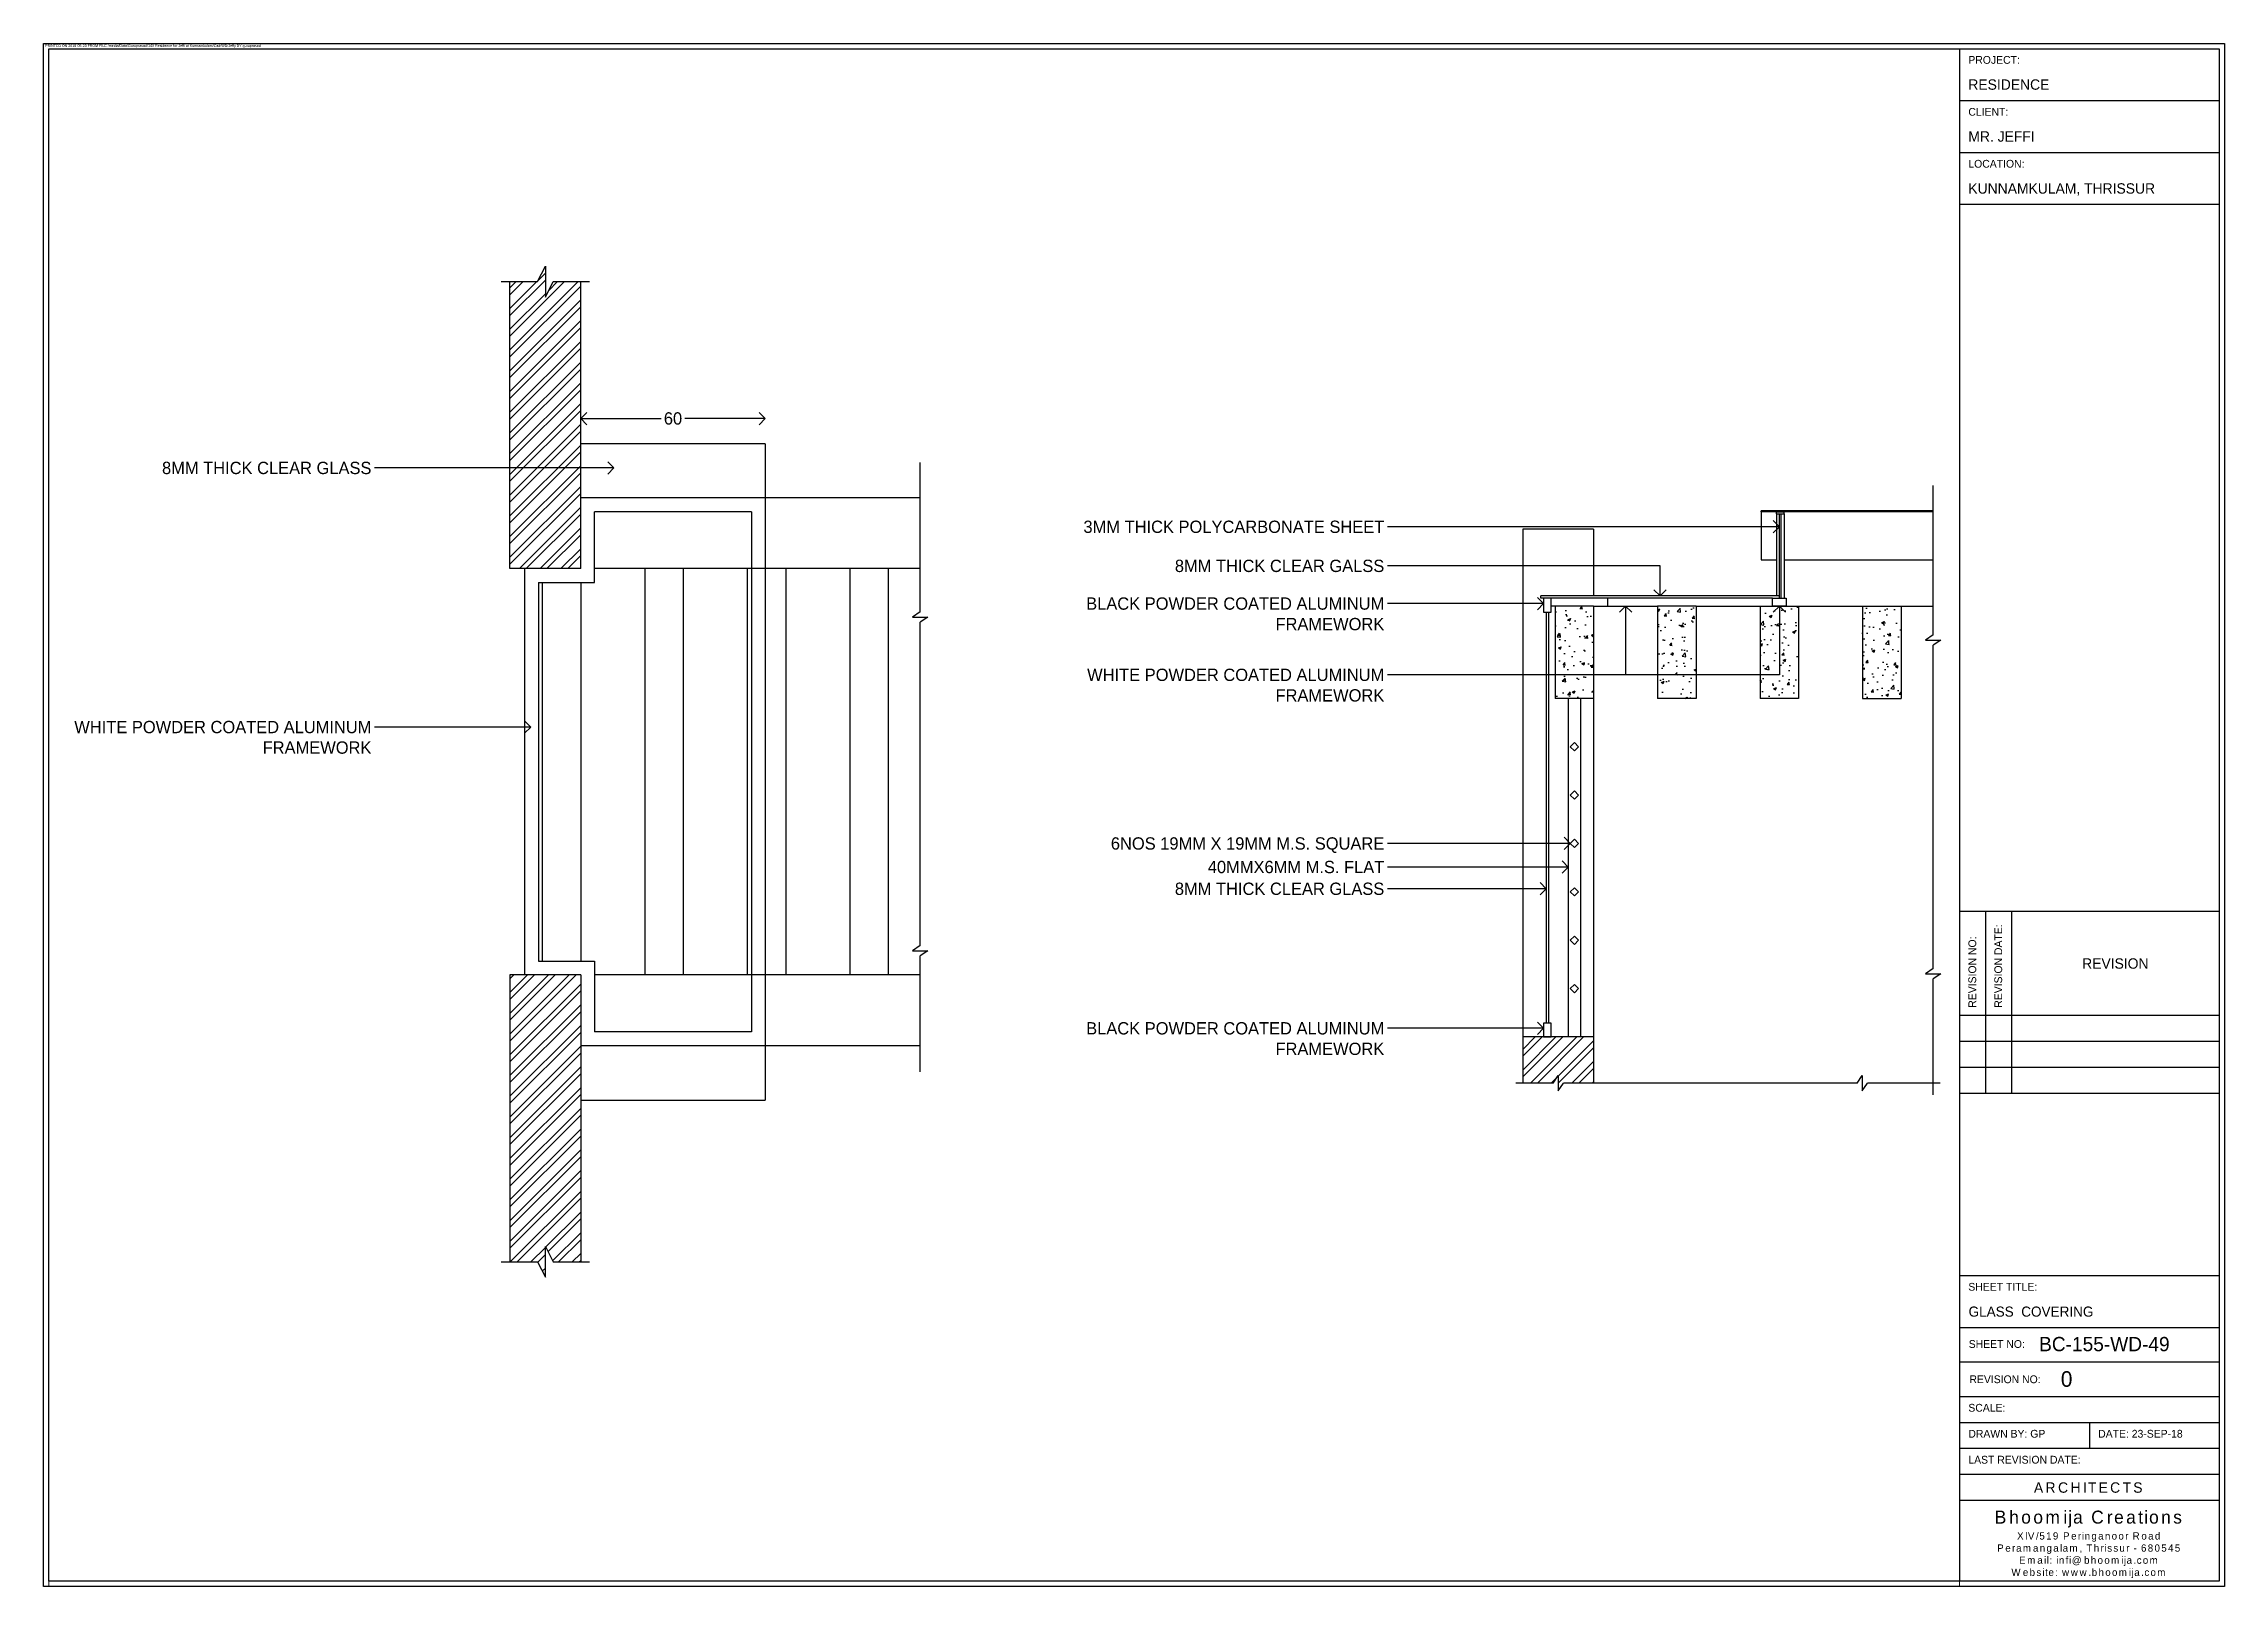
# Paper-space layout 'Layout1' of a CAD drawing. Header units: metres, sheet in millimetres. Extents: x 0 to 420, y 0 to 297.
# The model-space entities are those that its viewports show. They can reach past a viewport. Long polylines and large blocks are cut down to what shows.
import ezdxf
from ezdxf.enums import TextEntityAlignment as Align

# ---------------------------------------------------------------- set-up
doc = ezdxf.new("R2010")
doc.units = ezdxf.units.M
doc.header["$PDMODE"] = 67
doc.header["$PDSIZE"] = -5
doc.layers.get('0').update_dxf_attribs({"color": 6})
for name, color, linetype in [('BC-FORMAT', 7, 'Continuous'), ('BC-GREYCOLOR', 8, 'Continuous'), ('BC-HATCH', 8, 'Continuous'), ('BC-TEXT', 7, 'Continuous'), ('BC-WALLS', 1, 'Continuous'), ('BC-WHITECOLOR', 7, 'Continuous')]:
    doc.layers.add(name, color=color, linetype=linetype)
doc.styles.add('BC-1IN10-2', font='FreeSans.ttf', dxfattribs={"height": 4})
doc.styles.get("Standard").update_dxf_attribs({"font": 'FreeSans.ttf'})
doc.dimstyles.new('BC-1IN10-2', dxfattribs={"dimtxt": 4, "dimasz": 4, "dimexe": 0.18, "dimexo": 0.0625, "dimgap": 1, "dimtad": 0, "dimtoh": 1, "dimzin": 12, "dimdsep": 46, "dimtxsty": 'BC-1IN10-2', "dimblk": 'OPEN90', "dimcen": 0.09, "dimse1": 1, "dimse2": 1, "dimclrd": 256, "dimclre": 256, "dimclrt": 7, "dimadec": 0, "dimazin": 0, "dimtfac": 1, "dimtdec": 1, "dimtofl": 0, "dimtmove": 1, "dimatfit": 3, "dimldrblk": 'OPEN90', "dimfxl": 1, "dimtolj": 1, "dimtzin": 0, "dimlwd": -1, "dimarcsym": 0})

# ---------------------------------------------------------------- blocks, each defined once
blk = doc.blocks.new('_OPEN90')
at = {"color": 0, "linetype": 'ByBlock'}
for p, q in [((0, 0), (-1, 0)), ((-0.5, 0.5), (0, 0)), ((0, 0), (-0.5, -0.5))]:
    blk.add_line(p, q, dxfattribs=at)
blk = doc.blocks.new('*D2567')
at = {"layer": 'BC-TEXT'}
for p, q in [((18796.51, -3741.56), (18818.71, -3741.56)), ((18848.51, -3741.56), (18826.31, -3741.56))]:
    blk.add_line(p, q, dxfattribs=at)
at = {"layer": 'Defpoints', "color": 0}
for p in [(18792.51, -3741.56), (18792.51, -3767.33), (18852.51, -3767.33)]:
    blk.add_point(p, dxfattribs=at)
at = {"layer": 'BC-TEXT', "xscale": 4, "yscale": 4, "zscale": 4, "rotation": 180}
blk.add_blockref('_OPEN90', (18792.51, -3741.56), dxfattribs=at)
at = {"layer": 'BC-TEXT', "xscale": 4, "yscale": 4, "zscale": 4}
blk.add_blockref('_OPEN90', (18852.51, -3741.56), dxfattribs=at)
at = {"layer": 'BC-TEXT', "color": 7, "insert": (18822.51, -3741.56), "char_height": 4, "attachment_point": 5, "style": 'BC-1IN10-2'}
blk.add_mtext('\\A1;60', dxfattribs=at)

msp = doc.modelspace()

# ---------------------------------------------------------------- hatches: boundary and pattern name
at = {"layer": 'BC-HATCH'}
h = msp.add_hatch(dxfattribs=at)
h.set_pattern_fill('ANSI32', color=256, scale=0.5, style=0)
h.paths.add_polyline_path([(18792.512, -3790.33), (18792.512, -3697.083), (18783.52, -3697.083), (18781.012, -3702.083), (18781.012, -3692.083), (18778.504, -3697.083), (18769.512, -3697.083), (18769.512, -3790.33)])
h.paths.add_polyline_path([(18792.512, -4015.577), (18792.512, -3922.33), (18769.512, -3922.33), (18769.512, -4015.577), (18778.504, -4015.577), (18781.012, -4020.577), (18781.012, -4010.577), (18783.52, -4015.577)])
h = msp.add_hatch(dxfattribs=at)
h.set_pattern_fill('AR-CONC', color=256, scale=0.05, style=0)
h.set_pattern_definition([(50, (646.421, -354.523), (9.1092334, -0.7969543), [0.9525, -10.4775]), (355, (646.421, -354.523), (-1.7621413, 9.552832), [0.762, -8.382]), (100.451, (647.18, -354.59), (7.347125, 8.7558344), [0.8095, -8.9045]), (46.1842, (646.421, -351.983), (13.553952, -2.1021164), [1.42875, -15.71625]), (96.6356, (647.55, -352.158), (11.870212, 12.371278), [1.21425, -13.35675]), (351.184, (646.421, -351.983), (11.87023, 12.371256), [1.143, -12.573]), (21, (647.691, -352.618), (7.580744, -5.113276), [0.9525, -10.4775]), (326, (647.691, -352.618), (3.0901014, 9.2093983), [0.762, -8.382]), (71.4514, (648.3224, -353.044), (10.6708245, 4.096143), [0.8095, -8.9045]), (37.5, (646.4207, -354.5232), (0.15443016, 4.22775194), [0, -8.2804, 0, -8.509, 0, -8.41375]), (7.5, (646.4207, -354.523), (3.3409831, 5.0090287), [0, -4.8514, 0, -8.0899, 0, -3.20675]), (327.5, (643.5886, -354.5232), (6.77952976, -0.2864372), [0, -3.175, 0, -9.906, 0, -13.1445]), (317.5, (642.3186, -354.523), (7.406459, 1.2713246), [0, -4.1275, 0, -6.5786, 0, -9.3345])])
h.paths.add_polyline_path([(19221.674, -3832.479), (19221.674, -3802.479), (19209.174, -3802.479), (19209.174, -3832.479)])
h.paths.add_polyline_path([(19188.353, -3832.479), (19188.353, -3802.479), (19175.853, -3802.479), (19175.853, -3832.479)])
h.paths.add_polyline_path([(19155.033, -3832.479), (19155.033, -3802.479), (19142.533, -3802.479), (19142.533, -3832.479)])
h.paths.add_polyline_path([(19121.712, -3832.479), (19121.712, -3802.479), (19109.212, -3802.479), (19109.212, -3832.479)])
h = msp.add_hatch(dxfattribs=at)
h.set_pattern_fill('ANSI32', color=256, scale=0.5, style=0)
h.set_pattern_definition([(45, (646.4207, -354.523), (-3.367596, 3.367596), []), (45, (648.666, -354.523), (-3.367596, 3.367596), [])])
h.paths.add_polyline_path([(19121.712, -3957.479), (19121.712, -3942.479), (19098.712, -3942.479), (19098.712, -3957.479), (19108.531, -3957.479), (19110.212, -3954.979), (19110.212, -3959.979), (19111.893, -3957.479)])

# ---------------------------------------------------------------- linework, layer by layer
at = {"layer": 'BC-GREYCOLOR'}
for p, q in [((19176.169, -3771.879), (19176.169, -3787.479)), ((19181.169, -3772.479), (19181.169, -3799.179)), ((19183.669, -3772.479), (19183.669, -3799.979)), ((18902.884, -3790.33), (18797.012, -3790.33)), ((18813.333, -3790.33), (18813.333, -3922.33)), ((18825.833, -3790.33), (18825.833, -3922.33)), ((18846.653, -3790.33), (18846.653, -3922.33)), ((18859.153, -3790.33), (18859.153, -3922.33)), ((18879.974, -3790.33), (18879.974, -3922.33)), ((18892.474, -3790.33), (18892.474, -3922.33)), ((19176.169, -3787.479), (19181.169, -3787.479)), ((19183.669, -3787.479), (19232.084, -3787.479)), ((18780.012, -3794.83), (18780.012, -3917.83)), ((18792.512, -3794.83), (18792.512, -3917.83)), ((19188.353, -3802.479), (19209.174, -3802.479)), ((19221.674, -3802.479), (19232.084, -3802.479)), ((18902.884, -3922.33), (18797.012, -3922.33))]:
    msp.add_line(p, q, dxfattribs=at)
at = {"layer": 'BC-TEXT'}
for p, q in [((18852.513, -3749.83), (18792.512, -3749.83)), ((18852.513, -3749.83), (18852.513, -3963.049)), ((18902.884, -3804.393), (18902.884, -3755.863)), ((19232.084, -3811.886), (19232.084, -3763.355)), ((18902.884, -3767.33), (18792.512, -3767.33)), ((18848.013, -3771.83), (18797.012, -3771.83)), ((18848.013, -3771.83), (18848.013, -3940.83)), ((19098.712, -3777.479), (19098.712, -3942.479)), ((19121.712, -3777.479), (19098.712, -3777.479)), ((19121.712, -3777.479), (19121.712, -3799.179)), ((19232.084, -3771.579), (19176.169, -3771.579)), ((19176.169, -3771.879), (19176.169, -3771.579)), ((19232.084, -3771.879), (19176.169, -3771.879)), ((19181.169, -3771.879), (19183.669, -3771.879)), ((19181.169, -3772.479), (19181.169, -3771.879)), ((19181.169, -3772.479), (19183.669, -3772.479)), ((19182.103, -3799.979), (19182.103, -3772.479)), ((19182.703, -3799.979), (19182.703, -3772.479)), ((19183.669, -3772.479), (19183.669, -3771.879)), ((18774.262, -3790.33), (18774.262, -3922.33)), ((18778.762, -3794.83), (18797.012, -3794.83)), ((18778.762, -3794.83), (18778.762, -3917.83)), ((18902.884, -3804.393), (18900.384, -3806.074)), ((18900.384, -3806.074), (18905.384, -3806.074)), ((18905.384, -3806.074), (18902.884, -3807.755)), ((19182.103, -3799.179), (19104.58, -3799.179)), ((19104.58, -3799.979), (19104.58, -3799.179)), ((19179.853, -3799.979), (19104.58, -3799.979)), ((19106.312, -3804.479), (19106.312, -3937.979)), ((19107.112, -3804.479), (19107.112, -3937.979)), ((19109.212, -3802.479), (19107.962, -3802.479)), ((19121.712, -3802.479), (19121.712, -3832.479)), ((19121.712, -3802.479), (19142.533, -3802.479)), ((19126.212, -3799.979), (19126.212, -3802.479)), ((19155.033, -3802.479), (19175.853, -3802.479)), ((19182.103, -3799.979), (19182.103, -3799.179)), ((18902.884, -3912.787), (18902.884, -3807.755)), ((19232.084, -3811.886), (19229.584, -3813.567)), ((19229.584, -3813.567), (19234.584, -3813.567)), ((19234.584, -3813.567), (19232.084, -3815.248)), ((19232.084, -3920.28), (19232.084, -3815.248)), ((19113.462, -3832.479), (19113.462, -3942.479)), ((19117.462, -3832.479), (19117.462, -3942.479)), ((19121.712, -3832.479), (19121.712, -3942.479)), ((18778.762, -3917.83), (18797.012, -3917.83)), ((18902.884, -3912.787), (18900.384, -3914.468)), ((18900.384, -3914.468), (18905.384, -3914.468)), ((18905.384, -3914.468), (18902.884, -3916.149)), ((18902.884, -3953.785), (18902.884, -3916.149)), ((19232.084, -3920.28), (19229.584, -3921.961)), ((19229.584, -3921.961), (19234.584, -3921.961)), ((19234.584, -3921.961), (19232.084, -3923.642)), ((19232.084, -3961.278), (19232.084, -3923.642)), ((18848.013, -3940.83), (18797.012, -3940.83)), ((18902.884, -3945.33), (18792.512, -3945.33)), ((19108.531, -3957.479), (19110.212, -3954.979)), ((19110.212, -3954.979), (19110.212, -3959.979)), ((19207.347, -3957.479), (19209.028, -3954.979)), ((19209.028, -3954.979), (19209.028, -3959.979)), ((19108.531, -3957.479), (19096.412, -3957.479)), ((19110.212, -3959.979), (19111.893, -3957.479)), ((19207.347, -3957.479), (19111.893, -3957.479)), ((19209.028, -3959.979), (19210.709, -3957.479)), ((19234.384, -3957.479), (19210.709, -3957.479)), ((18792.512, -3963.049), (18852.513, -3963.049))]:
    msp.add_line(p, q, dxfattribs=at)
for points in [[(19115.462, -3849.537), (19114.119, -3848.193), (19115.462, -3846.85), (19116.806, -3848.193)], [(19115.462, -3865.251), (19114.119, -3863.908), (19115.462, -3862.564), (19116.806, -3863.908)], [(19115.462, -3880.965), (19114.119, -3879.622), (19115.462, -3878.278), (19116.806, -3879.622)], [(19115.462, -3896.68), (19114.119, -3895.336), (19115.462, -3893.993), (19116.806, -3895.336)], [(19115.462, -3912.394), (19114.119, -3911.05), (19115.462, -3909.707), (19116.806, -3911.05)], [(19115.462, -3928.108), (19114.119, -3926.765), (19115.462, -3925.421), (19116.806, -3926.765)]]:
    msp.add_lwpolyline(points, close=True, dxfattribs=at)
at = {"layer": 'BC-WALLS'}
for p, q in [((18769.512, -3790.33), (18769.512, -3697.083)), ((18792.512, -3790.33), (18792.512, -3697.083)), ((18792.512, -3790.33), (18769.512, -3790.33)), ((19109.212, -3802.479), (19109.212, -3832.479)), ((19121.712, -3802.479), (19109.212, -3802.479)), ((19121.712, -3802.479), (19121.712, -3832.479)), ((19142.533, -3802.479), (19142.533, -3832.479)), ((19155.033, -3802.479), (19142.533, -3802.479)), ((19155.033, -3802.479), (19155.033, -3832.479)), ((19175.853, -3802.479), (19188.353, -3802.479)), ((19175.853, -3802.479), (19175.853, -3832.479)), ((19188.353, -3802.479), (19188.353, -3832.479)), ((19209.174, -3802.479), (19209.174, -3832.479)), ((19209.174, -3802.479), (19221.674, -3802.479)), ((19221.674, -3802.479), (19221.674, -3832.479)), ((19121.712, -3832.479), (19109.212, -3832.479)), ((19155.033, -3832.479), (19142.533, -3832.479)), ((19188.353, -3832.479), (19175.853, -3832.479)), ((19209.174, -3832.479), (19221.674, -3832.479)), ((18769.512, -3922.33), (18769.512, -4015.577)), ((18792.512, -3922.33), (18769.512, -3922.33)), ((18792.512, -3922.33), (18792.512, -4015.577)), ((19121.712, -3942.479), (19098.712, -3942.479)), ((19098.712, -3942.479), (19098.712, -3957.479)), ((19121.712, -3942.479), (19121.712, -3957.479))]:
    msp.add_line(p, q, dxfattribs=at)
for points in [[(19107.962, -3799.979), (19105.462, -3799.979), (19105.462, -3804.479), (19107.962, -3804.479)], [(19179.853, -3802.479), (19179.853, -3799.979), (19184.353, -3799.979), (19184.353, -3802.479)], [(19107.962, -3937.979), (19105.462, -3937.979), (19105.462, -3942.479), (19107.962, -3942.479)]]:
    msp.add_lwpolyline(points, close=True, dxfattribs=at)
at = {"layer": 'BC-WHITECOLOR'}
for p, q in [((18778.504, -3697.083), (18781.012, -3692.083)), ((18781.012, -3692.083), (18781.012, -3702.083)), ((18766.637, -3697.083), (18778.504, -3697.083)), ((18781.012, -3702.083), (18783.52, -3697.083)), ((18783.52, -3697.083), (18795.387, -3697.083)), ((18797.012, -3794.83), (18797.012, -3771.83)), ((18797.012, -3917.83), (18797.012, -3940.83)), ((18781.012, -4020.577), (18781.012, -4010.577)), ((18781.012, -4010.577), (18783.52, -4015.577)), ((18766.637, -4015.577), (18778.504, -4015.577)), ((18778.504, -4015.577), (18781.012, -4020.577)), ((18783.52, -4015.577), (18795.387, -4015.577))]:
    msp.add_line(p, q, dxfattribs=at)

# ---------------------------------------------------------------- texts
at = {"layer": 'BC-TEXT', "color": 7, "char_height": 4, "attachment_point": 3, "style": 'BC-1IN10-2'}
for s, insert, width in [('{8MM THICK CLEAR GLASS}', (18724.489, -3755.615), 98.77036), ('{3MM THICK POLYCARBONATE SHEET}', (19053.689, -3774.734), 108.37867), ('{8MM THICK CLEAR GALSS}', (19053.689, -3787.432), 90.32701), ('{BLACK POWDER COATED ALUMINUM FRAMEWORK}', (19053.689, -3799.679), 98.77036), ('{WHITE POWDER COATED ALUMINUM FRAMEWORK}', (19053.689, -3822.834), 116.78867), ('{WHITE POWDER COATED ALUMINUM FRAMEWORK}', (18724.489, -3839.795), 98.77036), ('{6NOS 19MM X 19MM M.S. SQUARE}', (19053.689, -3877.622), 98.77036), ('{40MMX6MM M.S. FLAT}', (19053.689, -3885.269), 98.77036), ('{8MM THICK CLEAR GLASS}', (19053.689, -3892.339), 98.77036), ('{BLACK POWDER COATED ALUMINUM FRAMEWORK}', (19053.689, -3937.679), 98.77036)]:
    msp.add_mtext(s, dxfattribs=dict(at, insert=insert, width=width))

# ---------------------------------------------------------------- dimensions: what is measured, and where the dimension line sits
at = {"layer": 'BC-TEXT'}
dim = msp.add_linear_dim(base=(18792.512, -3741.555), p1=(18852.513, -3767.33), p2=(18792.512, -3767.33), dimstyle='BC-1IN10-2', override={"dimlfac": 1}, dxfattribs=at)
dim.commit()
dim.dimension.update_dxf_attribs({"geometry": '*D2567', "text_midpoint": (18822.513, -3741.555)})

# ---------------------------------------------------------------- leaders
at = {"layer": 'BC-TEXT', "annotation_type": 0, "has_hookline": 1, "hookline_direction": 1}
for points, text_width in [([(18803.296, -3757.615), (18725.489, -3757.615)], 68.79), ([(19182.103, -3776.734), (19054.689, -3776.734)], 99.369), ([(19143.342, -3799.179), (19143.342, -3789.432), (19054.689, -3789.432)], 68.79), ([(19105.462, -3801.679), (19054.689, -3801.679)], 97.525), ([(19132.123, -3802.479), (19132.123, -3824.834), (19054.689, -3824.834)], 97.471), ([(18776.262, -3841.795), (18725.489, -3841.795)], 97.471), ([(19114.119, -3879.622), (19054.689, -3879.622)], 89.827), ([(19113.462, -3887.269), (19054.689, -3887.269)], 58.294), ([(19106.312, -3894.339), (19054.689, -3894.339)], 68.79), ([(19105.462, -3939.679), (19054.689, -3939.679)], 97.525)]:
    msp.add_leader(points, dimstyle='BC-1IN10-2', override={"dimtad": 0}, dxfattribs=dict(at, text_width=text_width))
at = {"layer": 'BC-TEXT'}
msp.add_leader([(19182.103, -3802.479), (19182.103, -3824.834), (19132.123, -3824.834)], dimstyle='BC-1IN10-2', dxfattribs=at)

psp = doc.layouts.get("Layout1")

# ---------------------------------------------------------------- linework, layer by layer
at = {"layer": 'BC-FORMAT'}
for p, q in [((1, 1), (1, 296)), ((1, 296), (419, 296)), ((369, 296), (369, 1)), ((419, 296), (419, 1)), ((419, 286), (369, 286)), ((419, 276), (369, 276)), ((419, 266), (369, 266)), ((369, 129.91), (369, 94.91)), ((419, 129.91), (369, 129.91)), ((374, 129.91), (374, 94.91)), ((379, 129.91), (379, 94.91)), ((419, 129.91), (419, 94.91)), ((419, 109.91), (369, 109.91)), ((419, 104.91), (369, 104.91)), ((419, 99.91), (369, 99.91)), ((419, 94.91), (369, 94.91)), ((419, 59.79), (369, 59.79)), ((419, 49.79), (369, 49.79)), ((419, 43.15), (369, 43.15)), ((419, 36.51), (369, 36.51)), ((419, 31.51), (369, 31.51)), ((394, 31.51), (394, 26.51)), ((419, 26.51), (369, 26.51)), ((419, 21.51), (369, 21.51)), ((419, 16.51), (369, 16.51)), ((419, 1), (1, 1))]:
    psp.add_line(p, q, dxfattribs=at)
at = {"layer": 'Defpoints'}
psp.add_lwpolyline([(0, 0), (0, 297), (420, 297), (420, 0)], close=True, dxfattribs=at)

# ---------------------------------------------------------------- texts
at = {"color": 7, "lineweight": 9, "insert": (0.3, 296.85), "char_height": 0.5, "width": 420, "attachment_point": 1}
psp.add_mtext('{PRINTED ON 2018-05-23 FROM FILE /media/Data/Guruprasad/149-Residence for Jeffi at Kunnamkulam/Cad/WD/Jeffy BY guruprasad}', dxfattribs=at)
at = {"layer": 'BC-FORMAT', "linetype": 'Continuous'}
for s, height, p in [('PROJECT:', 1.5, (370.69, 293.12)), ('RESIDENCE', 2, (370.69, 288.12)), ('CLIENT:', 1.5, (370.69, 283.12)), ('MR. JEFFI', 2, (370.69, 278.12)), ('LOCATION:', 1.5, (370.69, 273.12)), ('KUNNAMKULAM, THRISSUR', 2, (370.69, 268.12)), ('SHEET TITLE:', 1.5, (370.69, 56.92)), ('GLASS  COVERING', 1.95, (370.73, 51.92)), ('SHEET NO:', 1.5, (370.76, 45.91)), ('BC-155-WD-49', 2.75, (384.32, 45.27)), ('REVISION NO:', 1.5, (370.9, 39.12)), ('0', 3, (388.5, 38.42)), ('SCALE:', 1.5, (370.69, 33.63)), ('DRAWN BY: GP', 1.5, (370.69, 28.63)), ('DATE: 23-SEP-18', 1.5, (395.69, 28.63)), ('LAST REVISION DATE:', 1.5, (370.69, 23.63))]:
    psp.add_text(s, height=height, dxfattribs=at).set_placement(p)
for s, p in [('REVISION DATE:', (377.2, 111.4)), ('REVISION NO:', (372.2, 111.4))]:
    psp.add_text(s, height=1.5, rotation=90, dxfattribs=at).set_placement(p)
psp.add_text('REVISION', height=2, dxfattribs=at).set_placement((399, 119.91), align=Align.MIDDLE_CENTER)
at = {"layer": 'BC-FORMAT'}
for s, insert, char_height, width, attachment_point in [('{\\pxqc;\\T1.25;ARCHITECTS}', (394, 19.01), 2, 50, 5), ('{\\H1.78571x;\\T1.25;{\\C36;Bhoomija Creations\\H0.56x;\\P\\C251;XlV/519 Peringanoor Road\\PPeramangalam, Thrissur - 680545\\PEmail: infi@bhoomija.com\\PWebsite: www.bhoomija.com }}', (394, 14.58), 1.4, 100.9912, 2)]:
    psp.add_mtext(s, dxfattribs=dict(at, insert=insert, char_height=char_height, width=width, attachment_point=attachment_point))

# ---------------------------------------------------------------- viewports
at = {"layer": 'Defpoints'}
psp.add_viewport(center=(185, 148), size=(368, 296), view_center_point=(18930.151, -3871.218), view_height=499.53472, dxfattribs=at)

doc.saveas('drawing.dxf')
